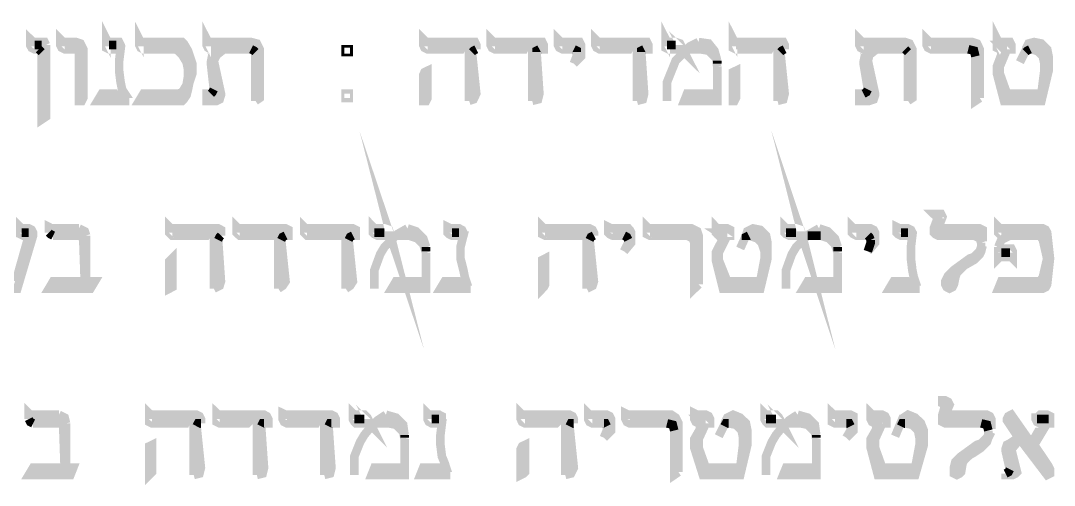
# Model space of a CAD drawing. Extents: x -6935 to 6681, y -4073 to 3778.
# Drawn here: x 5581 to 6288, y -3125 to -2807 of the extents above; entities that cross this region are included whole.
import ezdxf

# ---------------------------------------------------------------- set-up
doc = ezdxf.new("R2010")
doc.units = 0
doc.header["$MEASUREMENT"] = 0

msp = doc.modelspace()

# ---------------------------------------------------------------- linework, layer by layer
at = {"color": 0, "const_width": 5.88}
for points in [[(5652.33, -2857.87), (5652.33, -2861.8), (5633.69, -2861.8), (5636.63, -2856.88), (5652.33, -2856.88), (5650.39, -2853.94), (5649.4, -2849.02), (5648.41, -2841.21), (5648.41, -2834.35), (5649.4, -2826.5), (5641.55, -2826.5), (5639.6, -2825.51), (5639.6, -2819.64), (5640.56, -2821.58), (5648.41, -2821.58), (5649.4, -2823.56), (5649.4, -2826.5)], [(5713.13, -2853.94), (5711.15, -2836.29), (5711.15, -2835.31), (5712.14, -2830.42), (5717.05, -2826.5), (5711.15, -2826.5), (5709.2, -2825.51), (5708.21, -2823.56), (5708.21, -2819.64), (5709.2, -2821.58), (5738.6, -2821.58), (5742.52, -2822.57), (5744.5, -2826.5), (5744.5, -2859.82), (5741.57, -2861.8)], [(6098.43, -2861.8), (6098.43, -2828.45), (6099.39, -2826.5), (6070, -2826.5), (6068.02, -2825.51), (6068.02, -2819.64), (6069.01, -2821.58), (6102.33, -2821.58), (6103.32, -2823.56), (6103.32, -2826.5)], [(6268.03, -2826.5), (6270.01, -2822.57), (6273.9, -2821.58), (6278.82, -2822.57), (6282.74, -2826.5), (6283.73, -2831.38), (6283.73, -2841.21), (6278.82, -2861.8), (6253.32, -2861.8), (6248.43, -2843.16), (6248.43, -2838.24), (6251.37, -2830.42), (6251.37, -2827.49), (6250.38, -2826.5), (6248.43, -2825.51), (6248.43, -2819.64), (6249.39, -2821.58), (6257.24, -2821.58), (6258.23, -2823.56), (6258.23, -2826.5), (6255.3, -2826.5), (6250.38, -2838.24), (6250.38, -2843.16), (6255.3, -2856.88), (6278.82, -2856.88), (6280.8, -2841.21), (6280.8, -2836.29)], [(5593.51, -2826.5), (5590.58, -2826.5), (5588.6, -2825.51), (5587.61, -2823.56), (5587.61, -2819.64), (5589.59, -2821.58), (5597.43, -2821.58), (5598.4, -2823.56)], [(5887.64, -2861.8), (5887.64, -2828.45), (5888.63, -2826.5), (5859.2, -2826.5), (5857.22, -2825.51), (5856.26, -2823.56), (5856.26, -2819.64), (5858.21, -2821.58), (5891.56, -2821.58), (5892.52, -2823.56), (5892.52, -2826.5)], [(5930.75, -2861.8), (5930.75, -2828.45), (5931.74, -2826.5), (5905.29, -2826.5), (5903.31, -2825.51), (5902.35, -2823.56), (5902.35, -2819.64), (5904.3, -2821.58), (5937.65, -2821.58), (5938.61, -2823.56), (5938.61, -2826.5), (5935.67, -2826.5)], [(5959.19, -2826.5), (5951.37, -2826.5), (5949.39, -2825.51), (5948.41, -2823.56), (5948.41, -2819.64), (5950.38, -2821.58), (5963.12, -2821.58), (5964.11, -2823.56), (5964.11, -2831.38), (5959.19, -2836.29)], [(6002.34, -2861.8), (6002.34, -2828.45), (6003.33, -2826.5), (5976.84, -2826.5), (5974.9, -2825.51), (5973.91, -2823.56), (5973.91, -2819.64), (5975.88, -2821.58), (6009.2, -2821.58), (6010.19, -2823.56), (6010.19, -2826.5), (6007.25, -2826.5)], [(6044.5, -2821.58), (6038.63, -2824.52), (6036.65, -2826.5), (6034.7, -2828.45), (6028.8, -2834.35), (6026.85, -2839.23), (6022.93, -2849.02), (6022.93, -2861.8)], [(6044.5, -2821.58), (6051.36, -2822.57), (6055.29, -2827.49), (6057.23, -2834.35)], [(6160.19, -2853.94), (6157.25, -2836.29), (6157.25, -2835.31), (6158.24, -2830.42), (6163.12, -2826.5), (6157.25, -2826.5), (6155.28, -2825.51), (6154.32, -2823.56), (6154.32, -2819.64), (6156.26, -2821.58), (6185.69, -2821.58), (6188.63, -2822.57), (6190.57, -2826.5), (6190.57, -2859.82), (6187.64, -2861.8)], [(6228.81, -2826.5), (6203.34, -2826.5), (6201.36, -2825.51), (6200.37, -2823.56), (6200.37, -2819.64), (6202.35, -2821.58), (6231.77, -2821.58), (6234.71, -2822.57), (6236.66, -2826.5), (6236.66, -2859.82)], [(5595.46, -2823.56), (5590.58, -2823.56)], [(5593.51, -2826.5), (5594.5, -2827.49), (5595.46, -2828.45)], [(5598.4, -2823.56), (5598.4, -2872.58), (5595.46, -2874.53), (5595.46, -2828.45)], [(5620.96, -2823.56), (5611.16, -2823.56)], [(5646.46, -2823.56), (5641.55, -2823.56)], [(5694.49, -2830.42), (5690.56, -2823.56), (5665.07, -2823.56)], [(5738.6, -2826.5), (5719.99, -2826.5), (5715.08, -2830.42), (5713.13, -2834.35), (5718.01, -2856.88), (5718.01, -2857.87), (5717.05, -2860.81), (5715.08, -2861.8), (5708.21, -2861.8), (5708.21, -2856.88), (5711.15, -2856.88)], [(5740.58, -2823.56), (5711.15, -2823.56)], [(5738.6, -2826.5), (5740.58, -2827.49), (5741.57, -2828.45)], [(5741.57, -2861.8), (5741.57, -2828.45)], [(5889.58, -2823.56), (5859.2, -2823.56)], [(5889.58, -2828.45), (5892.52, -2856.88), (5890.57, -2860.81), (5887.64, -2861.8)], [(5889.58, -2828.45), (5890.57, -2827.49), (5892.52, -2826.5)], [(5935.67, -2823.56), (5905.29, -2823.56)], [(5933.72, -2828.45), (5935.67, -2856.88), (5934.68, -2860.81), (5930.75, -2861.8)], [(5933.72, -2828.45), (5933.72, -2827.49), (5935.67, -2826.5)], [(5961.17, -2823.56), (5951.37, -2823.56)], [(5959.19, -2826.5), (5961.17, -2827.49), (5961.17, -2828.45)], [(5959.19, -2836.29), (5961.17, -2831.38), (5961.17, -2828.45)], [(6007.25, -2823.56), (5976.84, -2823.56)], [(6005.28, -2828.45), (6007.25, -2856.88), (6006.27, -2860.81), (6002.34, -2861.8)], [(6005.28, -2828.45), (6005.28, -2827.49), (6007.25, -2826.5)], [(6028.8, -2823.56), (6022.93, -2823.56)], [(6045.49, -2826.5), (6036.65, -2826.5)], [(6041.56, -2823.56), (6053.31, -2826.5)], [(6045.49, -2826.5), (6051.36, -2827.49), (6056.27, -2832.36), (6057.23, -2838.24)], [(6100.38, -2823.56), (6070, -2823.56)], [(6100.38, -2828.45), (6103.32, -2856.88), (6102.33, -2860.81), (6098.43, -2861.8)], [(6100.38, -2828.45), (6101.37, -2827.49), (6103.32, -2826.5)], [(6185.69, -2826.5), (6166.06, -2826.5), (6161.18, -2830.42), (6160.19, -2834.35), (6165.11, -2856.88), (6165.11, -2857.87), (6164.11, -2860.81), (6161.18, -2861.8), (6154.32, -2861.8), (6154.32, -2856.88), (6157.25, -2856.88)], [(6186.65, -2823.56), (6157.25, -2823.56)], [(6185.69, -2826.5), (6186.65, -2827.49), (6187.64, -2828.45)], [(6187.64, -2861.8), (6187.64, -2828.45)], [(6233.72, -2823.56), (6203.34, -2823.56)], [(6228.81, -2826.5), (6232.73, -2827.49), (6233.72, -2831.38)], [(6255.3, -2823.56), (6250.38, -2823.56), (6253.32, -2826.5)], [(6264.1, -2835.31), (6270.01, -2823.56), (6273.9, -2823.56), (6279.81, -2828.45), (6280.8, -2832.36)], [(6268.03, -2828.45), (6269.02, -2827.49), (6270.97, -2826.5)], [(6270.97, -2826.5), (6275.88, -2827.49), (6279.81, -2831.38), (6280.8, -2836.29)], [(6057.23, -2836.29), (6057.23, -2834.35)], [(6236.66, -2859.82), (6233.72, -2861.8), (6233.72, -2831.38)], [(6057.23, -2856.88), (6057.23, -2861.8), (6034.7, -2861.8), (6036.65, -2856.88), (6057.23, -2856.88), (6057.23, -2838.24)], [(5713.13, -2844.15), (5716.06, -2859.82), (5711.15, -2859.82)], [(5889.58, -2859.82), (5889.58, -2847.08)], [(5933.72, -2859.82), (5933.72, -2847.08)], [(6005.28, -2859.82), (6005.28, -2847.08)], [(6100.38, -2859.82), (6100.38, -2847.08)], [(6160.19, -2844.15), (6162.14, -2859.82), (6157.25, -2859.82)], [(6251.37, -2849.02), (6254.31, -2859.82), (6277.83, -2859.82)], [(5665.07, -2859.82), (5691.55, -2859.82), (5694.49, -2852.95)], [(5713.13, -2853.94), (5712.14, -2855.89), (5711.15, -2856.88)], [(6160.19, -2853.94), (6159.2, -2855.89), (6157.25, -2856.88)], [(5649.4, -2859.82), (5636.63, -2859.82)], [(6055.29, -2859.82), (6036.65, -2859.82)], [(6232.73, -2953.93), (6208.22, -2953.93), (6206.27, -2952.97), (6205.28, -2951.99), (6205.28, -2949.05), (6208.22, -2941.2), (6206.27, -2940.21), (6205.28, -2939.25), (6210.2, -2939.25), (6211.16, -2941.2), (6208.22, -2949.05), (6236.66, -2949.05), (6238.64, -2950.04), (6238.64, -2957.86)], [(5577.81, -2985.3), (5586.65, -2953.93), (5582.73, -2953.93), (5580.74, -2952.97), (5580.74, -2948.06), (5581.74, -2949.05), (5586.65, -2949.05), (5588.6, -2950.04), (5589.59, -2951.99), (5589.59, -2951.99), (5589.59, -2953.93), (5578.8, -2990.22), (5553.3, -2990.22)], [(5620.96, -2949.05), (5602.32, -2949.05), (5600.37, -2948.06), (5600.37, -2951.99)], [(5620.96, -2949.05), (5624.89, -2951), (5625.87, -2953.93)], [(5713.13, -2990.22), (5713.13, -2956.9), (5715.08, -2953.93), (5684.69, -2953.93), (5683.71, -2952.97), (5682.72, -2951.99), (5682.72, -2948.06), (5683.71, -2949.05), (5716.06, -2949.05), (5718.01, -2950.04), (5718.01, -2953.93)], [(5757.24, -2990.22), (5757.24, -2956.9), (5758.22, -2953.93), (5730.78, -2953.93), (5729.79, -2952.97), (5728.8, -2951.99), (5728.8, -2948.06), (5729.79, -2949.05), (5762.15, -2949.05), (5764.1, -2950.04), (5764.1, -2953.93), (5762.15, -2953.93)], [(5803.32, -2990.22), (5803.32, -2956.9), (5804.31, -2953.93), (5776.83, -2953.93), (5775.87, -2952.97), (5774.88, -2951.99), (5774.88, -2948.06), (5775.87, -2949.05), (5808.2, -2949.05), (5810.19, -2950.04), (5810.19, -2953.93), (5808.2, -2953.93)], [(5845.48, -2949.05), (5838.62, -2952.97), (5837.63, -2953.93), (5834.7, -2956.9), (5829.78, -2961.78), (5826.84, -2966.7), (5822.91, -2977.49), (5822.91, -2990.22)], [(5845.48, -2949.05), (5851.36, -2951), (5856.26, -2955.91), (5858.21, -2961.78)], [(5885.66, -2986.29), (5885.66, -2990.22), (5868.02, -2990.22), (5870.98, -2985.3), (5885.66, -2985.3), (5884.7, -2982.37), (5883.72, -2977.49), (5881.73, -2969.63), (5881.73, -2961.78), (5883.72, -2953.93), (5875.86, -2953.93), (5873.91, -2952.97), (5872.92, -2951.99), (5872.92, -2948.06), (5874.87, -2949.05), (5880.78, -2949.05), (5882.72, -2950.04), (5883.72, -2951.99), (5883.72, -2953.93)], [(5968.03, -2990.22), (5968.03, -2956.9), (5969.02, -2953.93), (5939.59, -2953.93), (5937.65, -2952.97), (5937.65, -2948.06), (5938.61, -2949.05), (5969.98, -2949.05), (5971.96, -2950.04), (5972.91, -2951.99), (5972.91, -2953.93)], [(5993.53, -2953.93), (5985.68, -2953.93), (5983.7, -2952.97), (5982.74, -2951.99), (5982.74, -2948.06), (5984.69, -2949.05), (5996.47, -2949.05), (5997.43, -2950.04), (5998.41, -2951.99), (5998.41, -2958.85), (5993.53, -2964.72)], [(6036.65, -2953.93), (6011.18, -2953.93), (6009.2, -2952.97), (6009.2, -2948.06), (6010.19, -2949.05), (6039.59, -2949.05), (6043.51, -2951), (6044.5, -2953.93), (6044.5, -2987.28)], [(6076.86, -2953.93), (6077.82, -2951), (6081.75, -2949.05), (6086.66, -2950.04), (6090.58, -2953.93), (6091.57, -2958.85), (6091.57, -2969.63), (6086.66, -2990.22), (6061.16, -2990.22), (6056.27, -2970.62), (6056.27, -2965.71), (6060.2, -2957.86), (6060.2, -2955.91), (6058.22, -2953.93), (6057.23, -2952.97), (6056.27, -2951.99), (6056.27, -2948.06), (6057.23, -2949.05), (6064.1, -2949.05), (6066.07, -2950.04), (6066.07, -2953.93), (6064.1, -2953.93), (6058.22, -2965.71), (6058.22, -2970.62), (6064.1, -2985.3), (6086.66, -2985.3), (6089.59, -2969.63), (6089.59, -2964.72)], [(6126.84, -2949.05), (6119.98, -2952.97), (6119.02, -2953.93), (6116.08, -2956.9), (6111.17, -2961.78), (6108.23, -2966.7), (6104.3, -2977.49), (6104.3, -2990.22)], [(6126.84, -2949.05), (6132.74, -2951), (6137.63, -2955.91), (6139.61, -2961.78)], [(6160.19, -2953.93), (6152.34, -2953.93), (6150.39, -2952.97), (6149.41, -2951.99), (6149.41, -2948.06), (6150.39, -2949.05), (6162.14, -2949.05), (6164.11, -2950.04), (6165.11, -2951.99), (6165.11, -2958.85), (6160.19, -2964.72)], [(6192.55, -2986.29), (6192.55, -2990.22), (6174.9, -2990.22), (6177.84, -2985.3), (6192.55, -2985.3), (6191.56, -2982.37), (6190.57, -2977.49), (6189.62, -2969.63), (6189.62, -2961.78), (6190.57, -2953.93), (6182.75, -2953.93), (6180.77, -2952.97), (6179.79, -2951.99), (6179.79, -2948.06), (6181.76, -2949.05), (6187.64, -2949.05), (6189.62, -2950.04), (6190.57, -2951.99), (6190.57, -2953.93)], [(5586.65, -2951.99), (5581.74, -2951.99)], [(5603.31, -2953.93), (5601.36, -2952.97), (5600.37, -2951.99)], [(5602.32, -2951.99), (5622.91, -2951.99)], [(5603.31, -2953.93), (5620.96, -2953.93), (5622.91, -2954.92), (5623.9, -2956.9), (5624.89, -2985.3)], [(5625.87, -2985.3), (5625.87, -2953.93)], [(5716.06, -2951.99), (5684.69, -2951.99)], [(5716.06, -2956.9), (5717.05, -2954.92), (5718.01, -2953.93)], [(5762.15, -2951.99), (5730.78, -2951.99)], [(5759.18, -2956.9), (5760.17, -2954.92), (5762.15, -2953.93)], [(5808.2, -2951.99), (5776.83, -2951.99)], [(5805.27, -2956.9), (5806.26, -2954.92), (5808.2, -2953.93)], [(5829.78, -2951.99), (5822.91, -2951.99)], [(5846.47, -2953.93), (5837.63, -2953.93)], [(5842.54, -2951.99), (5854.29, -2953.93)], [(5846.47, -2953.93), (5852.34, -2955.91), (5856.26, -2959.84), (5858.21, -2965.71)], [(5880.78, -2951.99), (5875.86, -2951.99)], [(5969.98, -2951.99), (5939.59, -2951.99)], [(5969.98, -2956.9), (5970.97, -2954.92), (5972.91, -2953.93)], [(5996.47, -2951.99), (5985.68, -2951.99)], [(5993.53, -2953.93), (5995.48, -2954.92), (5996.47, -2956.9)], [(6041.56, -2951.99), (6011.18, -2951.99)], [(6036.65, -2953.93), (6040.57, -2955.91), (6041.56, -2958.85)], [(6064.1, -2951.99), (6058.22, -2951.99), (6061.16, -2953.93)], [(6072.93, -2962.77), (6077.82, -2951.99), (6081.75, -2951.99), (6087.65, -2956.9), (6089.59, -2960.79)], [(6076.86, -2956.9), (6076.86, -2954.92), (6078.81, -2953.93)], [(6078.81, -2953.93), (6084.71, -2955.91), (6087.65, -2958.85), (6089.59, -2964.72)], [(6111.17, -2951.99), (6104.3, -2951.99)], [(6127.83, -2953.93), (6119.02, -2953.93)], [(6123.91, -2951.99), (6135.68, -2953.93)], [(6127.83, -2953.93), (6133.73, -2955.91), (6137.63, -2959.84), (6139.61, -2965.71)], [(6162.14, -2951.99), (6152.34, -2951.99)], [(6160.19, -2953.93), (6161.18, -2954.92), (6162.14, -2956.9)], [(6187.64, -2951.99), (6182.75, -2951.99)], [(6236.66, -2951.99), (6208.22, -2951.99)], [(6232.73, -2953.93), (6236.66, -2955.91), (6237.65, -2958.85)], [(6249.39, -2961.78), (6251.37, -2956.9), (6257.24, -2953.93)], [(6251.37, -2951.99), (6279.81, -2951.99)], [(5716.06, -2956.9), (5718.01, -2985.3), (5717.05, -2988.27), (5713.13, -2990.22)], [(5759.18, -2956.9), (5762.15, -2985.3), (5760.17, -2988.27), (5757.24, -2990.22)], [(5805.27, -2956.9), (5808.2, -2985.3), (5806.26, -2988.27), (5803.32, -2990.22)], [(5858.21, -2964.72), (5858.21, -2961.78)], [(5969.98, -2956.9), (5972.91, -2985.3), (5971.96, -2988.27), (5968.03, -2990.22)], [(5993.53, -2964.72), (5996.47, -2958.85), (5996.47, -2956.9)], [(6044.5, -2987.28), (6041.56, -2990.22), (6041.56, -2958.85)], [(6139.61, -2964.72), (6139.61, -2961.78)], [(6160.19, -2964.72), (6162.14, -2958.85), (6162.14, -2956.9)], [(6238.64, -2960.79), (6237.65, -2964.72), (6236.66, -2966.7), (6232.73, -2970.62), (6225.87, -2974.55), (6224.88, -2975.51), (6220.99, -2979.43), (6220, -2982.37), (6219.01, -2987.28), (6218.02, -2989.23), (6216.07, -2990.22), (6214.13, -2989.23), (6213.14, -2987.28), (6213.14, -2985.3), (6215.08, -2981.42), (6219.01, -2977.49), (6229.8, -2969.63), (6232.73, -2968.65), (6236.66, -2964.72), (6237.65, -2961.78), (6237.65, -2958.85)], [(6249.39, -2961.78), (6249.39, -2969.63), (6250.38, -2968.65), (6258.23, -2968.65), (6259.22, -2969.63), (6259.22, -2964.72), (6258.23, -2962.77), (6251.37, -2962.77), (6249.39, -2964.72)], [(5858.21, -2985.3), (5858.21, -2990.22), (5834.7, -2990.22), (5837.63, -2985.3), (5858.21, -2985.3), (5858.21, -2965.71)], [(6139.61, -2985.3), (6139.61, -2990.22), (6116.08, -2990.22), (6119.02, -2985.3), (6139.61, -2985.3), (6139.61, -2965.71)], [(6251.37, -2965.71), (6257.24, -2965.71)], [(5716.06, -2987.28), (5716.06, -2974.55)], [(5759.18, -2987.28), (5759.18, -2974.55)], [(5805.27, -2987.28), (5805.27, -2974.55)], [(5969.98, -2987.28), (5969.98, -2974.55)], [(6060.2, -2977.49), (6062.15, -2987.28), (6085.67, -2987.28)], [(6216.07, -2987.28), (6219.01, -2979.43)], [(5625.87, -2985.3), (5631.75, -2985.3), (5628.81, -2990.22), (5600.37, -2990.22), (5603.31, -2985.3), (5624.89, -2985.3)], [(5628.81, -2987.28), (5602.32, -2987.28)], [(5855.27, -2987.28), (5837.63, -2987.28)], [(5883.72, -2987.28), (5870.98, -2987.28)], [(6136.67, -2987.28), (6119.02, -2987.28)], [(6190.57, -2987.28), (6177.84, -2987.28)], [(6279.81, -2987.28), (6251.37, -2987.28)], [(6237.65, -3082.39), (6213.14, -3082.39), (6211.16, -3081.4), (6211.16, -3076.48), (6213.14, -3069.62), (6211.16, -3068.67), (6211.16, -3066.69), (6213.14, -3066.69), (6215.08, -3067.68), (6216.07, -3069.62), (6213.14, -3076.48), (6241.57, -3076.48), (6243.52, -3077.47), (6244.51, -3079.45), (6244.51, -3086.31)], [(5607.24, -3076.48), (5587.61, -3076.48), (5586.65, -3075.52), (5586.65, -3079.45)], [(5699.41, -3117.68), (5699.41, -3084.34), (5700.36, -3082.39), (5670.96, -3082.39), (5668.99, -3081.4), (5668.99, -3075.52), (5669.98, -3076.48), (5701.35, -3076.48), (5703.29, -3077.47), (5704.29, -3079.45), (5704.29, -3082.39)], [(5742.52, -3117.68), (5742.52, -3084.34), (5744.5, -3082.39), (5717.05, -3082.39), (5715.08, -3081.4), (5715.08, -3075.52), (5716.06, -3076.48), (5747.44, -3076.48), (5749.38, -3077.47), (5750.37, -3079.45), (5750.37, -3082.39), (5747.44, -3082.39)], [(5788.61, -3117.68), (5788.61, -3084.34), (5789.6, -3082.39), (5763.11, -3082.39), (5761.17, -3081.4), (5760.17, -3079.45), (5760.17, -3075.52), (5762.15, -3076.48), (5793.52, -3076.48), (5795.47, -3077.47), (5796.46, -3079.45), (5796.46, -3082.39), (5793.52, -3082.39)], [(5871.93, -3113.76), (5871.93, -3117.68), (5854.29, -3117.68), (5856.26, -3112.77), (5871.93, -3112.77), (5870.98, -3109.83), (5869, -3104.93), (5868.02, -3097.1), (5868.02, -3090.24), (5869, -3082.39), (5862.14, -3082.39), (5860.19, -3081.4), (5859.2, -3079.45), (5859.2, -3075.52), (5860.19, -3076.48), (5867.05, -3076.48), (5869, -3077.47), (5869, -3082.39)], [(5953.32, -3117.68), (5953.32, -3084.34), (5955.27, -3082.39), (5925.88, -3082.39), (5923.89, -3081.4), (5922.94, -3079.45), (5922.94, -3075.52), (5923.89, -3076.48), (5956.25, -3076.48), (5958.24, -3077.47), (5959.19, -3079.45), (5959.19, -3082.39)], [(5979.78, -3082.39), (5971.96, -3082.39), (5969.98, -3081.4), (5969.02, -3079.45), (5969.02, -3075.52), (5969.98, -3076.48), (5981.75, -3076.48), (5983.7, -3077.47), (5984.69, -3079.45), (5984.69, -3087.28), (5979.78, -3092.18)], [(6022.93, -3082.39), (5997.43, -3082.39), (5995.48, -3081.4), (5994.49, -3079.45), (5994.49, -3075.52), (5996.47, -3076.48), (6025.86, -3076.48), (6028.8, -3078.46), (6030.77, -3082.39), (6030.77, -3115.71)], [(6062.15, -3082.39), (6064.1, -3078.46), (6068.02, -3076.48), (6072.93, -3078.46), (6076.86, -3082.39), (6077.82, -3087.28), (6077.82, -3097.1), (6072.93, -3117.68), (6047.44, -3117.68), (6041.56, -3099.05), (6041.56, -3093.17), (6045.49, -3086.31), (6045.49, -3083.35), (6044.5, -3082.39), (6042.55, -3081.4), (6041.56, -3079.45), (6041.56, -3075.52), (6043.51, -3076.48), (6049.41, -3076.48), (6051.36, -3077.47), (6052.35, -3079.45), (6052.35, -3082.39), (6049.41, -3082.39), (6044.5, -3093.17), (6044.5, -3099.05), (6049.41, -3112.77), (6072.93, -3112.77), (6074.88, -3097.1), (6074.88, -3092.18)], [(6145.48, -3082.39), (6137.63, -3082.39), (6135.68, -3081.4), (6135.68, -3075.52), (6136.67, -3076.48), (6148.41, -3076.48), (6150.39, -3077.47), (6150.39, -3087.28), (6145.48, -3092.18)], [(6182.75, -3082.39), (6184.7, -3078.46), (6187.64, -3076.48), (6192.55, -3078.46), (6196.48, -3082.39), (6198.42, -3087.28), (6198.42, -3097.1), (6192.55, -3117.68), (6167.05, -3117.68), (6162.14, -3099.05), (6162.14, -3093.17), (6166.06, -3086.31), (6166.06, -3083.35), (6165.11, -3082.39), (6163.12, -3081.4), (6162.14, -3079.45), (6162.14, -3075.52), (6163.12, -3076.48), (6169.99, -3076.48), (6171.97, -3077.47), (6172.92, -3079.45), (6172.92, -3082.39), (6169.99, -3082.39), (6165.11, -3093.17), (6165.11, -3099.05), (6169.99, -3112.77), (6192.55, -3112.77), (6195.49, -3097.1), (6195.49, -3092.18)], [(6274.89, -3075.52), (6275.88, -3076.48), (6282.74, -3076.48), (6284.69, -3077.47), (6284.69, -3082.39), (6282.74, -3082.39), (6273.9, -3097.1), (6283.73, -3111.78), (6284.69, -3113.76), (6284.69, -3116.7), (6282.74, -3117.68), (6264.1, -3093.17), (6259.22, -3099.05), (6258.23, -3100.04), (6262.16, -3115.71), (6261.17, -3116.7), (6259.22, -3117.68), (6254.31, -3117.68), (6254.31, -3116.7)], [(6257.24, -3113.76), (6254.31, -3101), (6254.31, -3100.04), (6255.3, -3097.1), (6257.24, -3096.11), (6263.15, -3092.18), (6255.3, -3080.41), (6255.3, -3079.45), (6256.29, -3077.47), (6258.23, -3076.48), (6271.96, -3096.11), (6279.81, -3082.39), (6277.83, -3082.39), (6275.88, -3081.4), (6274.89, -3079.45), (6274.89, -3075.52)], [(5589.59, -3082.39), (5587.61, -3081.4), (5586.65, -3079.45)], [(5587.61, -3079.45), (5608.23, -3079.45)], [(5589.59, -3082.39), (5609.19, -3082.39), (5610.17, -3084.34), (5611.16, -3112.77)], [(5607.24, -3076.48), (5611.16, -3078.46), (5612.12, -3082.39)], [(5612.12, -3112.77), (5612.12, -3082.39)], [(5701.35, -3079.45), (5670.96, -3079.45)], [(5701.35, -3084.34), (5702.34, -3082.39), (5704.29, -3082.39)], [(5747.44, -3079.45), (5717.05, -3079.45)], [(5745.46, -3084.34), (5746.45, -3082.39), (5747.44, -3082.39)], [(5793.52, -3079.45), (5763.11, -3079.45)], [(5791.54, -3084.34), (5792.53, -3082.39), (5793.52, -3082.39)], [(5830.77, -3076.48), (5824.89, -3080.41), (5822.91, -3082.39), (5820.97, -3084.34), (5816.05, -3090.24), (5813.12, -3095.12), (5809.19, -3104.93), (5809.19, -3117.68)], [(5816.05, -3079.45), (5809.19, -3079.45)], [(5832.71, -3082.39), (5822.91, -3082.39)], [(5828.82, -3079.45), (5839.61, -3082.39)], [(5830.77, -3076.48), (5837.63, -3078.46), (5842.54, -3083.35), (5843.5, -3090.24)], [(5832.71, -3082.39), (5837.63, -3083.35), (5842.54, -3088.27), (5843.5, -3093.17)], [(5867.05, -3079.45), (5862.14, -3079.45)], [(5956.25, -3079.45), (5925.88, -3079.45)], [(5956.25, -3084.34), (5957.24, -3082.39), (5959.19, -3082.39)], [(5981.75, -3079.45), (5971.96, -3079.45)], [(5979.78, -3082.39), (5980.77, -3082.39), (5981.75, -3084.34)], [(6027.84, -3079.45), (5997.43, -3079.45)], [(6022.93, -3082.39), (6026.85, -3083.35), (6027.84, -3087.28)], [(6049.41, -3079.45), (6044.5, -3079.45), (6047.44, -3082.39)], [(6058.22, -3091.2), (6064.1, -3079.45), (6068.02, -3079.45), (6073.93, -3084.34), (6074.88, -3088.27)], [(6062.15, -3084.34), (6063.14, -3082.39), (6065.09, -3082.39)], [(6065.09, -3082.39), (6070, -3083.35), (6073.93, -3087.28), (6074.88, -3092.18)], [(6112.16, -3076.48), (6106.25, -3080.41), (6104.3, -3082.39), (6102.33, -3084.34), (6097.45, -3090.24), (6094.51, -3095.12), (6090.58, -3104.93), (6090.58, -3117.68)], [(6097.45, -3079.45), (6090.58, -3079.45)], [(6114.1, -3082.39), (6104.3, -3082.39)], [(6110.18, -3079.45), (6120.97, -3082.39)], [(6112.16, -3076.48), (6119.02, -3078.46), (6123.91, -3083.35), (6124.89, -3090.24)], [(6114.1, -3082.39), (6119.02, -3083.35), (6123.91, -3088.27), (6124.89, -3093.17)], [(6148.41, -3079.45), (6137.63, -3079.45)], [(6145.48, -3082.39), (6147.46, -3082.39), (6148.41, -3084.34)], [(6169.99, -3079.45), (6165.11, -3079.45), (6167.05, -3082.39)], [(6178.83, -3091.2), (6183.71, -3079.45), (6187.64, -3079.45), (6194.5, -3084.34), (6195.49, -3088.27)], [(6182.75, -3084.34), (6183.71, -3082.39), (6185.69, -3082.39)], [(6185.69, -3082.39), (6190.57, -3083.35), (6194.5, -3087.28), (6195.49, -3092.18)], [(6241.57, -3079.45), (6213.14, -3079.45)], [(6237.65, -3082.39), (6241.57, -3083.35), (6242.53, -3087.28)], [(6257.24, -3079.45), (6283.73, -3115.71)], [(6283.73, -3079.45), (6275.88, -3079.45)], [(5701.35, -3084.34), (5704.29, -3112.77), (5703.29, -3116.7), (5699.41, -3117.68)], [(5745.46, -3084.34), (5747.44, -3112.77), (5746.45, -3116.7), (5742.52, -3117.68)], [(5791.54, -3084.34), (5793.52, -3112.77), (5792.53, -3116.7), (5788.61, -3117.68)], [(5843.5, -3092.18), (5843.5, -3090.24)], [(5956.25, -3084.34), (5959.19, -3112.77), (5957.24, -3116.7), (5953.32, -3117.68)], [(5979.78, -3092.18), (5981.75, -3087.28), (5981.75, -3084.34)], [(6030.77, -3115.71), (6027.84, -3117.68), (6027.84, -3087.28)], [(6124.89, -3092.18), (6124.89, -3090.24)], [(6145.48, -3092.18), (6148.41, -3087.28), (6148.41, -3084.34)], [(6244.51, -3088.27), (6242.53, -3092.18), (6241.57, -3095.12), (6237.65, -3099.05), (6231.77, -3102.97), (6229.8, -3103.97), (6225.87, -3107.85), (6224.88, -3109.83), (6223.92, -3115.71), (6222.93, -3116.7), (6220.99, -3117.68), (6219.01, -3116.7), (6219.01, -3112.77), (6220, -3108.84), (6223.92, -3104.93), (6234.71, -3097.1), (6237.65, -3096.11), (6241.57, -3092.18), (6242.53, -3090.24), (6242.53, -3087.28)], [(5843.5, -3112.77), (5843.5, -3117.68), (5820.97, -3117.68), (5822.91, -3112.77), (5843.5, -3112.77), (5843.5, -3093.17)], [(6124.89, -3112.77), (6124.89, -3117.68), (6102.33, -3117.68), (6104.3, -3112.77), (6124.89, -3112.77), (6124.89, -3093.17)], [(6259.22, -3115.71), (6257.24, -3101), (6257.24, -3099.05), (6259.22, -3096.11)], [(5701.35, -3115.71), (5701.35, -3102.97)], [(5745.46, -3115.71), (5745.46, -3102.97)], [(5791.54, -3115.71), (5791.54, -3102.97)], [(5956.25, -3115.71), (5956.25, -3102.97)], [(6045.49, -3104.93), (6048.43, -3115.71), (6070.96, -3115.71)], [(6166.06, -3104.93), (6169, -3115.71), (6191.56, -3115.71)], [(6220.99, -3115.71), (6223.92, -3107.85)], [(5612.12, -3112.77), (5617.03, -3112.77), (5615.09, -3117.68), (5586.65, -3117.68), (5589.59, -3112.77), (5611.16, -3112.77)], [(5615.09, -3115.71), (5587.61, -3115.71)], [(5841.55, -3115.71), (5822.91, -3115.71)], [(5869, -3115.71), (5856.26, -3115.71)], [(6122.95, -3115.71), (6104.3, -3115.71)], [(6257.24, -3113.76), (6256.29, -3115.71), (6254.31, -3116.7)]]:
    msp.add_lwpolyline(points, dxfattribs=at)
for points in [[(5691.55, -2861.8), (5662.13, -2861.8), (5665.07, -2856.88), (5688.62, -2856.88), (5691.55, -2855.89), (5694.49, -2851.01), (5695.48, -2845.14), (5695.48, -2840.22), (5694.49, -2835.31), (5691.55, -2830.42), (5688.62, -2827.49), (5686.63, -2826.5), (5665.07, -2826.5), (5663.12, -2825.51), (5662.13, -2823.56), (5662.13, -2819.64), (5663.12, -2821.58), (5691.55, -2821.58), (5692.55, -2822.57), (5695.48, -2827.49), (5698.42, -2836.29), (5698.42, -2843.16), (5696.44, -2849.02), (5695.48, -2853.94), (5694.49, -2857.87), (5692.55, -2860.81), (5691.55, -2861.8)], [(6034.7, -2828.45), (6032.72, -2826.5), (6023.91, -2826.5), (6021.94, -2825.51), (6021.94, -2819.64), (6022.93, -2821.58), (6028.8, -2821.58), (6031.77, -2822.57), (6032.72, -2824.52), (6034.7, -2828.45)], [(5620.96, -2861.8), (5620.96, -2826.5), (5611.16, -2826.5), (5609.19, -2825.51), (5608.23, -2823.56), (5608.23, -2819.64), (5610.17, -2821.58), (5619.02, -2821.58), (5621.94, -2822.57), (5623.9, -2826.5), (5623.9, -2859.82), (5622.91, -2861.8), (5620.96, -2861.8)], [(5805.27, -2828.45), (5805.27, -2826.5), (5803.32, -2826.5), (5803.32, -2828.45), (5805.27, -2828.45)], [(5859.2, -2841.21), (5859.2, -2859.82), (5858.21, -2861.8), (5856.26, -2861.8), (5856.26, -2844.15), (5857.22, -2842.17), (5859.2, -2841.21)], [(6070, -2841.21), (6070, -2859.82), (6069.01, -2861.8), (6068.02, -2861.8), (6068.02, -2842.17), (6070, -2841.21)], [(5805.27, -2859.82), (5805.27, -2856.88), (5803.32, -2856.88), (5803.32, -2859.82), (5805.27, -2859.82)], [(5834.7, -2956.9), (5833.7, -2953.93), (5824.89, -2953.93), (5822.91, -2952.97), (5821.96, -2951.99), (5821.96, -2948.06), (5822.91, -2949.05), (5829.78, -2949.05), (5832.71, -2950.04), (5833.7, -2952.97), (5834.7, -2956.9)], [(6116.08, -2956.9), (6115.09, -2953.93), (6106.25, -2953.93), (6104.3, -2952.97), (6103.32, -2951.99), (6103.32, -2948.06), (6104.3, -2949.05), (6111.17, -2949.05), (6114.1, -2950.04), (6115.09, -2952.97), (6116.08, -2956.9)], [(6279.81, -2990.22), (6249.39, -2990.22), (6251.37, -2985.3), (6277.83, -2985.3), (6279.81, -2982.37), (6282.74, -2969.63), (6279.81, -2956.9), (6277.83, -2953.93), (6251.37, -2953.93), (6250.38, -2952.97), (6249.39, -2951.99), (6249.39, -2948.06), (6250.38, -2949.05), (6279.81, -2949.05), (6281.75, -2950.04), (6282.74, -2951.99), (6284.69, -2969.63), (6282.74, -2987.28), (6281.75, -2989.23), (6279.81, -2990.22)], [(5684.69, -2969.63), (5684.69, -2989.23), (5682.72, -2990.22), (5682.72, -2971.58), (5683.71, -2970.62), (5684.69, -2969.63)], [(5939.59, -2969.63), (5939.59, -2987.28), (5938.61, -2989.23), (5937.65, -2990.22), (5937.65, -2970.62), (5939.59, -2969.63)], [(5820.97, -3084.34), (5818.99, -3082.39), (5810.19, -3082.39), (5809.19, -3081.4), (5808.2, -3079.45), (5808.2, -3075.52), (5809.19, -3076.48), (5816.05, -3076.48), (5818.03, -3078.46), (5818.99, -3080.41), (5820.97, -3084.34)], [(6102.33, -3084.34), (6100.38, -3082.39), (6091.57, -3082.39), (6090.58, -3081.4), (6089.59, -3079.45), (6089.59, -3075.52), (6090.58, -3076.48), (6097.45, -3076.48), (6099.39, -3078.46), (6100.38, -3080.41), (6102.33, -3084.34)], [(5670.96, -3097.1), (5670.96, -3115.71), (5669.98, -3116.7), (5668.99, -3117.68), (5668.99, -3098.06), (5670.96, -3097.1)], [(5925.88, -3097.1), (5925.88, -3115.71), (5924.89, -3116.7), (5922.94, -3117.68), (5922.94, -3100.04), (5923.89, -3098.06), (5925.88, -3097.1)]]:
    msp.add_lwpolyline(points, close=True, dxfattribs=at)

doc.saveas('drawing.dxf')
